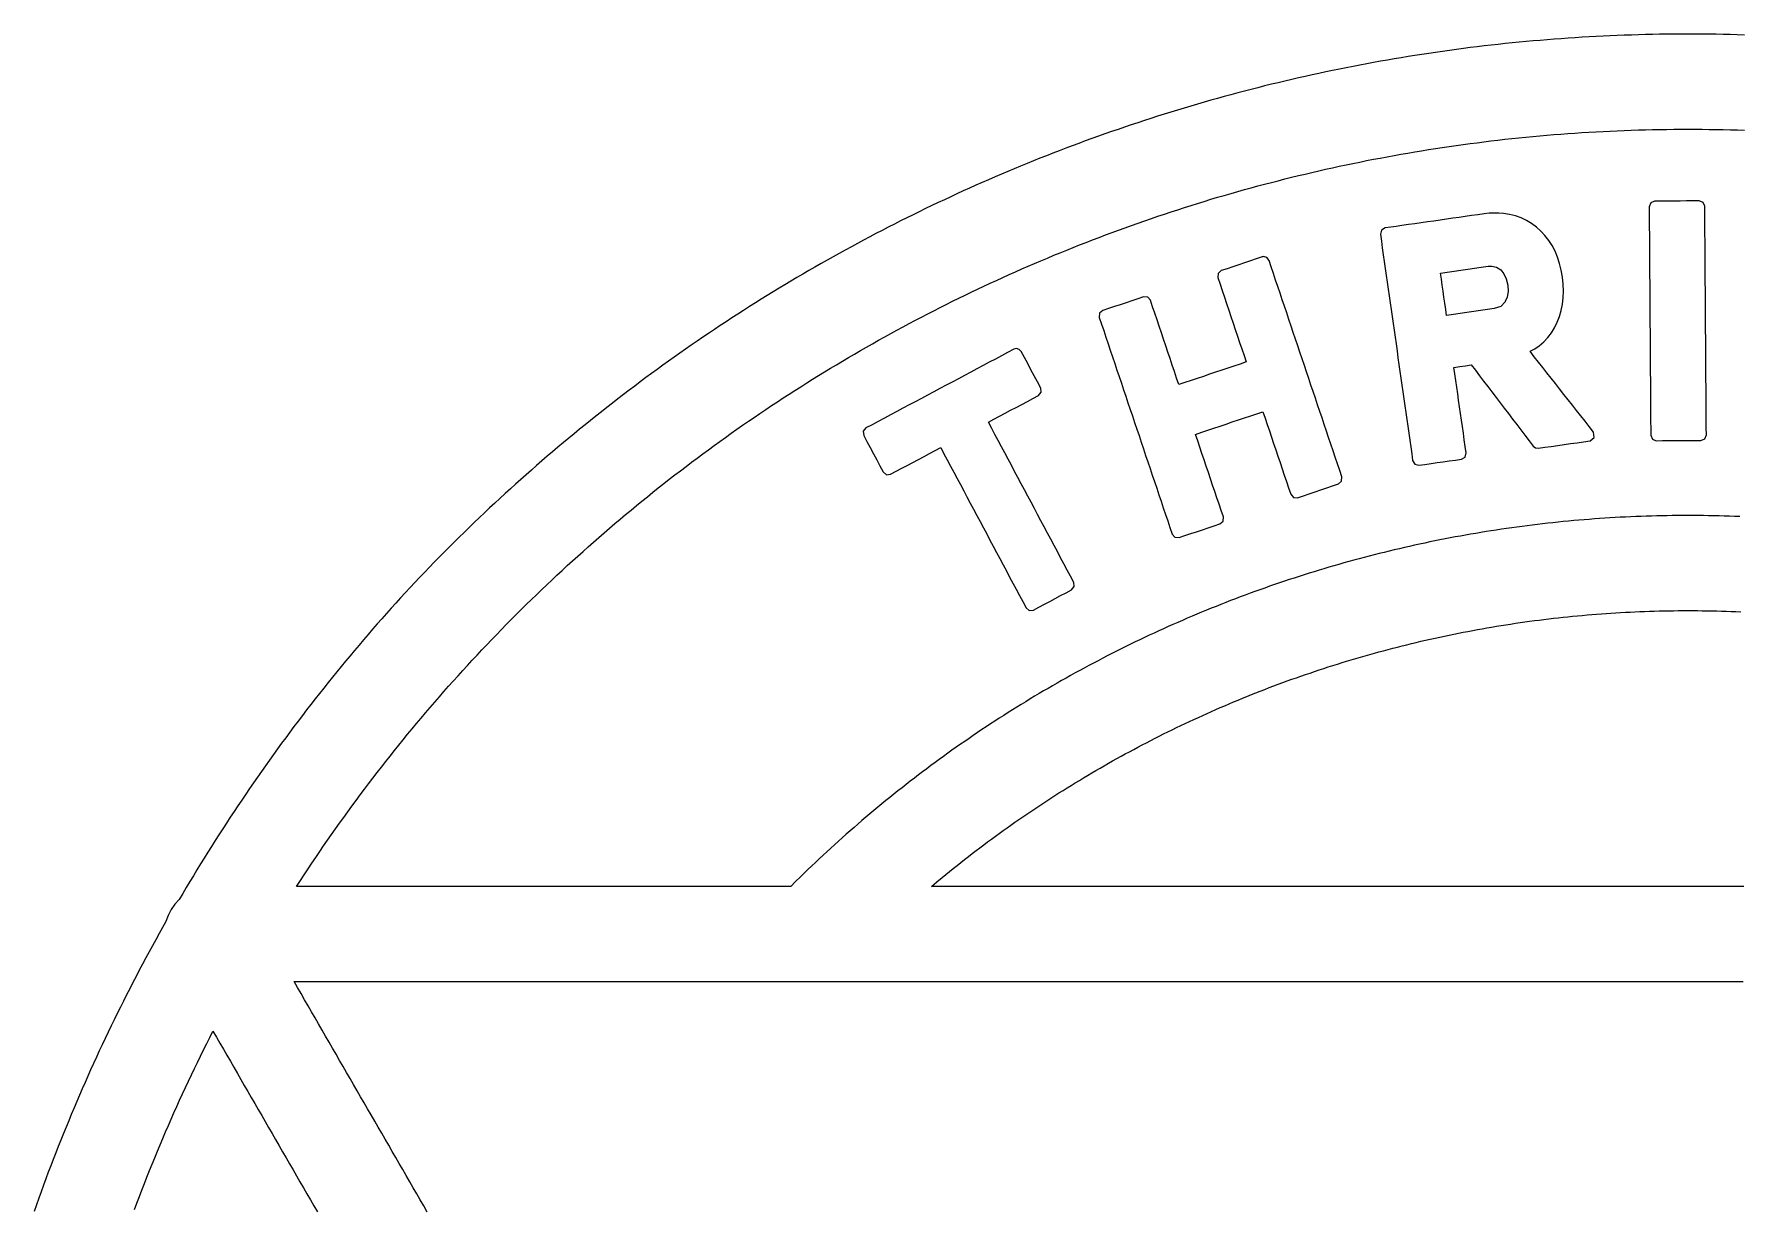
# Model space of a CAD drawing. Header units: millimetres. Extents: x 0 to 100, y 0 to 100.
# Drawn here: x 2.8 to 51.46, y 66.48 to 100 of the extents above; entities that cross this region are included whole.
import ezdxf

# ---------------------------------------------------------------- set-up
doc = ezdxf.new("R2010")
doc.units = ezdxf.units.MM

msp = doc.modelspace()

# ---------------------------------------------------------------- linework, layer by layer
at = {"layer": 'LOGO'}
for points in [[(51.6126, 99.974), (51.4114, 99.9801), (51.21, 99.9854), (51.0086, 99.9898), (50.807, 99.9935), (50.6054, 99.9963), (50.4037, 99.9984), (50.2019, 99.9996), (50, 100), (49.7981, 99.9996), (49.5963, 99.9984), (49.3946, 99.9963), (49.193, 99.9935), (48.9914, 99.9898), (48.79, 99.9854), (48.5886, 99.9801), (48.3874, 99.974), (48.1863, 99.9671), (47.9852, 99.9594), (47.7843, 99.9509), (47.5835, 99.9416), (47.3827, 99.9315), (47.1821, 99.9206), (46.9817, 99.9089), (46.7813, 99.8964), (46.581, 99.8831), (46.3809, 99.8689), (46.1809, 99.854), (45.981, 99.8383), (45.7813, 99.8218), (45.5816, 99.8045), (45.3821, 99.7864), (45.1828, 99.7675), (44.9836, 99.7478), (44.7845, 99.7274), (44.5855, 99.7061), (44.3867, 99.6841), (44.1881, 99.6612), (43.9896, 99.6376), (43.7912, 99.6132), (43.593, 99.588), (43.395, 99.562), (43.1971, 99.5352), (42.9993, 99.5076), (42.8017, 99.4793), (42.6043, 99.4502), (42.4071, 99.4203), (42.21, 99.3896), (42.0131, 99.3581), (41.8164, 99.3259), (41.6198, 99.2929), (41.4234, 99.2591), (41.2272, 99.2245), (41.0312, 99.1892), (40.8353, 99.1531), (40.6396, 99.1162), (40.4442, 99.0785), (40.2489, 99.0401), (40.0538, 99.0009), (39.8589, 98.9609), (39.6642, 98.9202), (39.4697, 98.8787), (39.2754, 98.8364), (39.0813, 98.7934), (38.8874, 98.7496), (38.6937, 98.705), (38.5002, 98.6597), (38.3069, 98.6136), (38.1138, 98.5667), (37.921, 98.5191), (37.7284, 98.4707), (37.536, 98.4216), (37.3438, 98.3717), (37.1518, 98.3211), (36.9601, 98.2697), (36.7686, 98.2176), (36.5773, 98.1646), (36.3863, 98.111), (36.1955, 98.0566), (36.0049, 98.0014), (35.8146, 97.9455), (35.6245, 97.8889), (35.4346, 97.8315), (35.245, 97.7733), (35.0557, 97.7144), (34.8666, 97.6548), (34.6777, 97.5944), (34.4892, 97.5332), (34.3008, 97.4714), (34.1128, 97.4088), (33.9249, 97.3454), (33.7374, 97.2813), (33.5501, 97.2165), (33.3631, 97.1509), (33.1764, 97.0846), (32.9899, 97.0175), (32.8037, 96.9498), (32.6178, 96.8812), (32.4322, 96.812), (32.2468, 96.742), (32.0617, 96.6713), (31.8769, 96.5999), (31.6924, 96.5277), (31.5082, 96.4548), (31.3243, 96.3811), (31.1407, 96.3068), (30.9574, 96.2317), (30.7744, 96.1559), (30.5916, 96.0794), (30.4092, 96.0021), (30.2271, 95.9241), (30.0453, 95.8454), (29.8638, 95.766), (29.6826, 95.6859), (29.5018, 95.605), (29.3212, 95.5234), (29.141, 95.4411), (28.9611, 95.3581), (28.7815, 95.2744), (28.6022, 95.1899), (28.4233, 95.1048), (28.2447, 95.0189), (28.0664, 94.9323), (27.8885, 94.845), (27.7109, 94.757), (27.5336, 94.6683), (27.3567, 94.5789), (27.1801, 94.4888), (27.0039, 94.398), (26.828, 94.3064), (26.6524, 94.2142), (26.4773, 94.1212), (26.3024, 94.0276), (26.128, 93.9333), (25.9538, 93.8382), (25.7801, 93.7425), (25.6067, 93.646), (25.4337, 93.5489), (25.261, 93.451), (25.0887, 93.3525), (24.9168, 93.2533), (24.7452, 93.1533), (24.5741, 93.0527), (24.4033, 92.9514), (24.2329, 92.8494), (24.0629, 92.7467), (23.8932, 92.6433), (23.724, 92.5392), (23.5551, 92.4345), (23.3866, 92.329), (23.2185, 92.2229), (23.0508, 92.1161), (22.8836, 92.0086), (22.7167, 91.9004), (22.5502, 91.7915), (22.3841, 91.682), (22.2184, 91.5717), (22.0532, 91.4608), (21.8883, 91.3492), (21.7239, 91.2369), (21.5598, 91.124), (21.3962, 91.0104), (21.2331, 90.8961), (21.0703, 90.7811), (20.908, 90.6655), (20.746, 90.5491), (20.5846, 90.4322), (20.4235, 90.3145), (20.2629, 90.1962), (20.1027, 90.0772), (19.9429, 89.9575), (19.7836, 89.8372), (19.6248, 89.7162), (19.4664, 89.5945), (19.3084, 89.4722), (19.1509, 89.3492), (18.9938, 89.2255), (18.8372, 89.1012), (18.681, 88.9762), (18.5253, 88.8506), (18.37, 88.7243), (18.2152, 88.5973), (18.0609, 88.4697), (17.9071, 88.3415), (17.7537, 88.2125), (17.6007, 88.083), (17.4483, 87.9527), (17.2963, 87.8218), (17.1448, 87.6903), (16.9938, 87.5581), (16.8433, 87.4253), (16.6932, 87.2918), (16.5437, 87.1577), (16.3946, 87.0229), (16.246, 86.8875), (16.0979, 86.7514), (15.9503, 86.6147), (15.8032, 86.4773), (15.6566, 86.3393), (15.5105, 86.2007), (15.3649, 86.0614), (15.2198, 85.9215), (15.0752, 85.7809), (14.9312, 85.6397), (14.7876, 85.4979), (14.6446, 85.3554), (14.5031, 85.2134), (14.3624, 85.0708), (14.2224, 84.9277), (14.0831, 84.784), (13.9444, 84.6398), (13.8065, 84.495), (13.6693, 84.3498), (13.5327, 84.204), (13.3969, 84.0576), (13.2617, 83.9108), (13.1272, 83.7634), (12.9934, 83.6156), (12.8603, 83.4672), (12.7278, 83.3183), (12.5961, 83.1689), (12.465, 83.019), (12.3346, 82.8686), (12.2049, 82.7178), (12.0758, 82.5664), (11.9474, 82.4146), (11.8197, 82.2622), (11.6927, 82.1094), (11.5663, 81.9561), (11.4406, 81.8024), (11.3156, 81.6481), (11.1912, 81.4935), (11.0675, 81.3383), (10.9445, 81.1827), (10.8221, 81.0266), (10.7004, 80.8701), (10.5793, 80.7132), (10.4589, 80.5558), (10.3391, 80.3979), (10.22, 80.2396), (10.1016, 80.0809), (9.9838, 79.9218), (9.8666, 79.7622), (9.7501, 79.6022), (9.6343, 79.4418), (9.5191, 79.281), (9.4045, 79.1197), (9.2906, 78.9581), (9.1773, 78.796), (9.0646, 78.6335), (8.9526, 78.4707), (8.8413, 78.3074), (8.7305, 78.1438), (8.6204, 77.9797), (8.5109, 77.8153), (8.4021, 77.6505), (8.2939, 77.4853), (8.1863, 77.3198), (8.0793, 77.1538), (7.973, 76.9875), (7.8673, 76.8209), (7.7622, 76.6538), (7.6577, 76.4864), (7.5538, 76.3187), (7.4506, 76.1506), (7.348, 75.9822), (7.2459, 75.8134), (7.1445, 75.6443), (7.0438, 75.4748), (6.9436, 75.305), (6.8179, 75.1686), (6.712, 75.0162), (6.6278, 74.8509), (6.567, 74.6756), (6.4695, 74.5032), (6.3727, 74.3304), (6.2765, 74.1573), (6.1811, 73.9838), (6.0863, 73.8099), (5.9922, 73.6357), (5.8988, 73.4612), (5.8061, 73.2863), (5.7141, 73.1111), (5.6227, 72.9355), (5.5321, 72.7596), (5.4421, 72.5834), (5.3528, 72.4068), (5.2643, 72.2299), (5.1764, 72.0526), (5.0892, 71.875), (5.0027, 71.6971), (4.9169, 71.5189), (4.8318, 71.3404), (4.7474, 71.1615), (4.6638, 70.9823), (4.5808, 70.8028), (4.4985, 70.623), (4.4169, 70.4428), (4.3361, 70.2624), (4.2559, 70.0817), (4.1764, 69.9006), (4.0977, 69.7192), (4.0197, 69.5376), (3.9423, 69.3556), (3.8657, 69.1734), (3.7899, 68.9908), (3.7147, 68.808), (3.6402, 68.6248), (3.5665, 68.4414), (3.4934, 68.2577), (3.4211, 68.0737), (3.3496, 67.8894), (3.2787, 67.7048), (3.2086, 67.52), (3.1392, 67.3349), (3.0705, 67.1495), (3.0025, 66.9638), (2.9353, 66.7779), (2.8688, 66.5917), (2.803, 66.4052)], [(51.483, 86.2321), (51.3348, 86.2384), (51.1865, 86.243), (51.0382, 86.2475), (50.8899, 86.2521), (50.7416, 86.2548), (50.5933, 86.2575), (50.4451, 86.2602), (50.2967, 86.2612), (50.1484, 86.2621), (50, 86.2631), (49.8516, 86.2621), (49.7033, 86.2612), (49.5549, 86.2602), (49.4067, 86.2575), (49.2584, 86.2548), (49.1101, 86.2521), (48.9618, 86.2475), (48.8135, 86.243), (48.6652, 86.2384), (48.517, 86.2321), (48.3688, 86.2258), (48.2206, 86.2195), (48.0725, 86.2112), (47.9244, 86.203), (47.7763, 86.1948), (47.6283, 86.1848), (47.4803, 86.1748), (47.3323, 86.1648), (47.1844, 86.153), (47.0365, 86.1412), (46.8887, 86.1293), (46.741, 86.1157), (46.5933, 86.102), (46.4456, 86.0884), (46.2981, 86.0729), (46.1506, 86.0575), (46.003, 86.0421), (45.8557, 86.0248), (45.7084, 86.0076), (45.561, 85.9903), (45.4139, 85.9713), (45.2668, 85.9522), (45.1196, 85.9332), (44.9728, 85.9124), (44.8259, 85.8915), (44.6791, 85.8706), (44.5325, 85.8479), (44.3859, 85.8252), (44.2393, 85.8025), (44.093, 85.7781), (43.9467, 85.7536), (43.8004, 85.7291), (43.6544, 85.7029), (43.5084, 85.6767), (43.3624, 85.6504), (43.2168, 85.6224), (43.0712, 85.5943), (42.9255, 85.5662), (42.7802, 85.5364), (42.6349, 85.5066), (42.4896, 85.4767), (42.3447, 85.4451), (42.1997, 85.4135), (42.0548, 85.3819), (41.9102, 85.3485), (41.7657, 85.3151), (41.6211, 85.2816), (41.4771, 85.2465), (41.333, 85.2114), (41.1889, 85.1762), (41.0453, 85.1393), (40.9016, 85.1024), (40.7579, 85.0655), (40.6147, 85.0269), (40.4714, 84.9882), (40.3282, 84.9495), (40.1854, 84.9091), (40.0427, 84.8687), (39.9, 84.8282), (39.7578, 84.786), (39.6155, 84.7438), (39.4733, 84.7016), (39.3316, 84.6577), (39.1899, 84.6138), (39.0482, 84.5699), (38.9071, 84.5242), (38.7661, 84.4784), (38.625, 84.4327), (38.4844, 84.3853), (38.3438, 84.338), (38.2032, 84.2906), (38.0632, 84.2415), (37.9233, 84.1923), (37.7834, 84.1432), (37.644, 84.0924), (37.5046, 84.0417), (37.3652, 83.9909), (37.2265, 83.9383), (37.0878, 83.8857), (36.9491, 83.8331), (36.811, 83.7789), (36.6729, 83.7246), (36.5349, 83.6704), (36.3975, 83.6145), (36.2602, 83.5585), (36.1228, 83.5026), (35.9861, 83.4451), (35.8494, 83.3875), (35.7126, 83.3299), (35.5766, 83.2706), (35.4407, 83.2113), (35.3047, 83.152), (35.1694, 83.0911), (35.0342, 83.0302), (34.899, 82.9693), (34.7645, 82.9067), (34.63, 82.8441), (34.4955, 82.7815), (34.3618, 82.7172), (34.2281, 82.6529), (34.0945, 82.5886), (33.9615, 82.5228), (33.8286, 82.4569), (33.6957, 82.3911), (33.5636, 82.3235), (33.4316, 82.256), (33.2996, 82.1884), (33.1683, 82.1193), (33.037, 82.0502), (32.9057, 81.9811), (32.7753, 81.9104), (32.6448, 81.8397), (32.5144, 81.7691), (32.385, 81.6967), (32.2555, 81.6243), (32.1261, 81.5519), (31.9974, 81.4781), (31.8688, 81.4042), (31.7401, 81.3303), (31.6124, 81.2548), (31.4847, 81.1793), (31.357, 81.1038), (31.2303, 81.0268), (31.1035, 80.9498), (30.9768, 80.8728), (30.851, 80.7942), (30.7252, 80.7156), (30.5994, 80.6369), (30.4746, 80.5568), (30.3498, 80.4767), (30.2249, 80.3966), (30.101, 80.315), (29.9771, 80.2333), (29.8533, 80.1517), (29.7304, 80.0685), (29.6076, 79.9854), (29.4848, 79.9022), (29.3631, 79.8175), (29.2413, 79.7328), (29.1195, 79.6482), (28.9987, 79.562), (28.878, 79.4758), (28.7572, 79.3896), (28.6375, 79.302), (28.5179, 79.2143), (28.3982, 79.1266), (28.2795, 79.0376), (28.1609, 78.9486), (28.0422, 78.8596), (27.9248, 78.769), (27.8074, 78.6784), (27.6899, 78.5878), (27.5735, 78.4958), (27.4571, 78.4039), (27.3407, 78.312), (27.2254, 78.2186), (27.1102, 78.1252), (26.9949, 78.0318), (26.8808, 77.937), (26.7667, 77.8421), (26.6526, 77.7472), (26.5397, 77.6511), (26.4269, 77.5549), (26.314, 77.4587), (26.2023, 77.3611), (26.0905, 77.2636), (25.9788, 77.166), (25.8682, 77.067), (25.7577, 76.9681), (25.6471, 76.8691), (25.5378, 76.7688), (25.4285, 76.6685), (25.3193, 76.5682), (25.2112, 76.4666), (25.1032, 76.365), (24.9951, 76.2634), (24.8883, 76.1605), (24.7816, 76.0575), (24.6748, 75.9545), (24.5351, 75.8165), (24.3953, 75.6785), (24.1967, 75.6785), (23.9981, 75.6785), (23.7994, 75.6785), (23.6008, 75.6785), (23.4022, 75.6785), (23.2036, 75.6785), (23.005, 75.6785), (22.8063, 75.6785), (22.6077, 75.6785), (22.4091, 75.6785), (22.2105, 75.6785), (22.0119, 75.6785), (21.8132, 75.6785), (21.6146, 75.6785), (21.416, 75.6785), (21.2174, 75.6785), (21.0188, 75.6785), (20.8201, 75.6785), (20.6215, 75.6785), (20.4229, 75.6785), (20.2243, 75.6785), (20.0257, 75.6785), (19.827, 75.6785), (19.6284, 75.6785), (19.4298, 75.6785), (19.2312, 75.6785), (19.0326, 75.6785), (18.8339, 75.6785), (18.6353, 75.6785), (18.4367, 75.6785), (18.2381, 75.6785), (18.0395, 75.6785), (17.8408, 75.6785), (17.6422, 75.6785), (17.4436, 75.6785), (17.245, 75.6785), (17.0463, 75.6785), (16.8477, 75.6785), (16.6491, 75.6785), (16.4505, 75.6785), (16.2519, 75.6785), (16.0532, 75.6785), (15.8546, 75.6785), (15.656, 75.6785), (15.4574, 75.6785), (15.2588, 75.6785), (15.0601, 75.6785), (14.8615, 75.6785), (14.6629, 75.6785), (14.4643, 75.6785), (14.2657, 75.6785), (14.067, 75.6785), (13.8684, 75.6785), (13.6698, 75.6785), (13.4712, 75.6785), (13.2726, 75.6785), (13.0739, 75.6785), (12.8753, 75.6785), (12.6767, 75.6785), (12.4781, 75.6785), (12.2795, 75.6785), (12.0808, 75.6785), (11.8822, 75.6785), (11.6836, 75.6785), (11.485, 75.6785), (11.2864, 75.6785), (11.0877, 75.6785), (10.8891, 75.6785), (10.6905, 75.6785), (10.4919, 75.6785), (10.2933, 75.6785), (10.4014, 75.845), (10.5103, 76.0111), (10.62, 76.1768), (10.7303, 76.342), (10.8413, 76.5068), (10.9531, 76.6712), (11.0656, 76.8351), (11.1788, 76.9986), (11.2927, 77.1617), (11.4073, 77.3243), (11.5226, 77.4864), (11.6387, 77.6481), (11.7554, 77.8094), (11.8729, 77.9702), (11.991, 78.1306), (12.1099, 78.2904), (12.2295, 78.4499), (12.3498, 78.6088), (12.4707, 78.7673), (12.5924, 78.9254), (12.7148, 79.0829), (12.8379, 79.24), (12.9616, 79.3966), (13.0861, 79.5528), (13.2113, 79.7084), (13.3371, 79.8636), (13.4637, 80.0183), (13.5909, 80.1725), (13.7189, 80.3262), (13.8475, 80.4794), (13.9768, 80.6321), (14.1068, 80.7843), (14.2375, 80.936), (14.3689, 81.0873), (14.501, 81.238), (14.6337, 81.3882), (14.7672, 81.5379), (14.9013, 81.687), (15.0361, 81.8357), (15.1716, 81.9839), (15.3078, 82.1315), (15.4446, 82.2786), (15.5821, 82.4252), (15.7203, 82.5712), (15.8592, 82.7168), (15.9987, 82.8618), (16.139, 83.0062), (16.2798, 83.1501), (16.4214, 83.2935), (16.5636, 83.4364), (16.707, 83.5791), (16.8508, 83.7211), (16.9952, 83.8624), (17.1401, 84.0031), (17.2856, 84.1431), (17.4316, 84.2824), (17.5782, 84.421), (17.7252, 84.559), (17.8728, 84.6963), (18.021, 84.8328), (18.1696, 84.9687), (18.3188, 85.104), (18.4685, 85.2385), (18.6187, 85.3723), (18.7694, 85.5055), (18.9206, 85.638), (19.0724, 85.7697), (19.2246, 85.9008), (19.3774, 86.0312), (19.5306, 86.1609), (19.6844, 86.2899), (19.8386, 86.4182), (19.9933, 86.5458), (20.1486, 86.6727), (20.3043, 86.7989), (20.4605, 86.9245), (20.6172, 87.0493), (20.7743, 87.1734), (20.932, 87.2968), (21.0901, 87.4195), (21.2487, 87.5415), (21.4078, 87.6628), (21.5673, 87.7834), (21.7273, 87.9033), (21.8878, 88.0224), (22.0487, 88.1409), (22.2101, 88.2587), (22.3719, 88.3757), (22.5342, 88.492), (22.697, 88.6076), (22.8602, 88.7225), (23.0238, 88.8367), (23.1879, 88.9502), (23.3525, 89.0629), (23.5174, 89.175), (23.6828, 89.2863), (23.8487, 89.3968), (24.0149, 89.5067), (24.1816, 89.6159), (24.3488, 89.7243), (24.5163, 89.832), (24.6843, 89.9389), (24.8527, 90.0452), (25.0215, 90.1507), (25.1907, 90.2555), (25.3604, 90.3595), (25.5304, 90.4628), (25.7009, 90.5654), (25.8718, 90.6673), (26.043, 90.7684), (26.2147, 90.8688), (26.3867, 90.9684), (26.5592, 91.0674), (26.7321, 91.1655), (26.9053, 91.263), (27.0789, 91.3597), (27.2529, 91.4556), (27.4273, 91.5508), (27.6021, 91.6453), (27.7772, 91.739), (27.9528, 91.832), (28.1287, 91.9242), (28.3049, 92.0157), (28.4816, 92.1064), (28.6586, 92.1964), (28.836, 92.2856), (29.0137, 92.3741), (29.1918, 92.4618), (29.3702, 92.5488), (29.549, 92.635), (29.7281, 92.7205), (29.9076, 92.8052), (30.0875, 92.8892), (30.2677, 92.9724), (30.4482, 93.0548), (30.629, 93.1365), (30.8102, 93.2174), (30.9918, 93.2975), (31.1736, 93.3769), (31.3558, 93.4555), (31.5383, 93.5334), (31.7212, 93.6105), (31.9043, 93.6868), (32.0878, 93.7623), (32.2716, 93.8371), (32.4557, 93.9111), (32.6401, 93.9843), (32.8248, 94.0568), (33.0099, 94.1285), (33.1952, 94.1994), (33.3808, 94.2695), (33.5668, 94.3389), (33.753, 94.4075), (33.9395, 94.4753), (34.1264, 94.5423), (34.3135, 94.6085), (34.5009, 94.674), (34.6885, 94.7387), (34.8765, 94.8025), (35.0647, 94.8656), (35.2533, 94.928), (35.442, 94.9895), (35.6311, 95.0502), (35.8204, 95.1102), (36.01, 95.1694), (36.1999, 95.2277), (36.39, 95.2853), (36.5804, 95.3421), (36.771, 95.3981), (36.9619, 95.4533), (37.1531, 95.5077), (37.3445, 95.5613), (37.5361, 95.6141), (37.728, 95.6661), (37.9201, 95.7173), (38.1125, 95.7677), (38.3051, 95.8173), (38.498, 95.8661), (38.691, 95.9141), (38.8843, 95.9612), (39.0779, 96.0076), (39.2716, 96.0532), (39.4656, 96.0979), (39.6598, 96.1419), (39.8542, 96.185), (40.0488, 96.2274), (40.2437, 96.2689), (40.4387, 96.3096), (40.634, 96.3495), (40.8295, 96.3885), (41.0251, 96.4268), (41.221, 96.4642), (41.4171, 96.5008), (41.6133, 96.5366), (41.8098, 96.5716), (42.0064, 96.6058), (42.2032, 96.6391), (42.4003, 96.6716), (42.5975, 96.7033), (42.7948, 96.7341), (42.9924, 96.7641), (43.1901, 96.7933), (43.3881, 96.8217), (43.5861, 96.8493), (43.7844, 96.876), (43.9828, 96.9018), (44.1814, 96.9269), (44.3801, 96.9511), (44.579, 96.9745), (44.778, 96.997), (44.9773, 97.0187), (45.1766, 97.0396), (45.3761, 97.0596), (45.5758, 97.0788), (45.7756, 97.0971), (45.9755, 97.1146), (46.1756, 97.1312), (46.3758, 97.147), (46.5761, 97.162), (46.7766, 97.1761), (46.9772, 97.1894), (47.1779, 97.2018), (47.3788, 97.2134), (47.5797, 97.2241), (47.7808, 97.234), (47.982, 97.243), (48.1834, 97.2511), (48.3848, 97.2585), (48.5863, 97.2649), (48.788, 97.2705), (48.9898, 97.2752), (49.1916, 97.2791), (49.3936, 97.2821), (49.5956, 97.2843), (49.7978, 97.2856), (50, 97.286), (50.2022, 97.2856), (50.4044, 97.2843), (50.6064, 97.2821), (50.8084, 97.2791), (51.0102, 97.2752), (51.212, 97.2705), (51.4137, 97.2649), (51.6152, 97.2585)], [(51.5993, 75.6785), (51.3994, 75.6785), (51.1995, 75.6785), (50.9996, 75.6785), (50.7997, 75.6785), (50.5997, 75.6785), (50.3998, 75.6785), (50.1999, 75.6785), (50, 75.6785), (49.8001, 75.6785), (49.6002, 75.6785), (49.4003, 75.6785), (49.2003, 75.6785), (49.0004, 75.6785), (48.8005, 75.6785), (48.6006, 75.6785), (48.4007, 75.6785), (48.2008, 75.6785), (48.0009, 75.6785), (47.801, 75.6785), (47.601, 75.6785), (47.4011, 75.6785), (47.2012, 75.6785), (47.0013, 75.6785), (46.8014, 75.6785), (46.6015, 75.6785), (46.4016, 75.6785), (46.2017, 75.6785), (46.0017, 75.6785), (45.8018, 75.6785), (45.6019, 75.6785), (45.402, 75.6785), (45.2021, 75.6785), (45.0022, 75.6785), (44.8023, 75.6785), (44.6024, 75.6785), (44.4024, 75.6785), (44.2025, 75.6785), (44.0026, 75.6785), (43.8027, 75.6785), (43.6028, 75.6785), (43.4029, 75.6785), (43.203, 75.6785), (43.003, 75.6785), (42.8031, 75.6785), (42.6032, 75.6785), (42.4033, 75.6785), (42.2034, 75.6785), (42.0035, 75.6785), (41.8036, 75.6785), (41.6037, 75.6785), (41.4037, 75.6785), (41.2038, 75.6785), (41.0039, 75.6785), (40.804, 75.6785), (40.6041, 75.6785), (40.4042, 75.6785), (40.2043, 75.6785), (40.0044, 75.6785), (39.8044, 75.6785), (39.6045, 75.6785), (39.4046, 75.6785), (39.2047, 75.6785), (39.0048, 75.6785), (38.8049, 75.6785), (38.605, 75.6785), (38.4051, 75.6785), (38.2051, 75.6785), (38.0052, 75.6785), (37.8053, 75.6785), (37.6054, 75.6785), (37.4055, 75.6785), (37.2056, 75.6785), (37.0057, 75.6785), (36.8057, 75.6785), (36.6058, 75.6785), (36.4059, 75.6785), (36.206, 75.6785), (36.0061, 75.6785), (35.8062, 75.6785), (35.6063, 75.6785), (35.4064, 75.6785), (35.2064, 75.6785), (35.0065, 75.6785), (34.8066, 75.6785), (34.6067, 75.6785), (34.4068, 75.6785), (34.2069, 75.6785), (34.007, 75.6785), (33.8071, 75.6785), (33.6071, 75.6785), (33.4072, 75.6785), (33.2073, 75.6785), (33.0074, 75.6785), (32.8075, 75.6785), (32.6076, 75.6785), (32.4077, 75.6785), (32.2078, 75.6785), (32.0078, 75.6785), (31.8079, 75.6785), (31.608, 75.6785), (31.4081, 75.6785), (31.2082, 75.6785), (31.0083, 75.6785), (30.8084, 75.6785), (30.6084, 75.6785), (30.4085, 75.6785), (30.2086, 75.6785), (30.0087, 75.6785), (29.8088, 75.6785), (29.6089, 75.6785), (29.409, 75.6785), (29.2091, 75.6785), (29.0091, 75.6785), (28.8092, 75.6785), (28.6093, 75.6785), (28.4094, 75.6785), (28.563, 75.8061), (28.7166, 75.9337), (28.8233, 76.0202), (28.9299, 76.1066), (29.0365, 76.1931), (29.1442, 76.2782), (29.252, 76.3632), (29.3597, 76.4483), (29.4683, 76.5321), (29.577, 76.6158), (29.6857, 76.6995), (29.7954, 76.7819), (29.9052, 76.8644), (30.0149, 76.9468), (30.1256, 77.0279), (30.2363, 77.109), (30.347, 77.19), (30.4588, 77.2697), (30.5705, 77.3495), (30.6822, 77.4292), (30.7949, 77.5075), (30.9076, 77.5859), (31.0202, 77.6642), (31.1339, 77.7412), (31.2475, 77.8181), (31.3611, 77.895), (31.4757, 77.9705), (31.5903, 78.046), (31.7048, 78.1215), (31.8204, 78.1957), (31.9359, 78.2698), (32.0514, 78.344), (32.1678, 78.4167), (32.2841, 78.4895), (32.4005, 78.5623), (32.5178, 78.6335), (32.6351, 78.7048), (32.7524, 78.776), (32.8705, 78.8458), (32.9886, 78.9157), (33.1067, 78.9856), (33.2257, 79.0539), (33.3447, 79.1223), (33.4637, 79.1907), (33.5835, 79.2575), (33.7033, 79.3244), (33.8231, 79.3913), (33.9437, 79.4567), (34.0644, 79.5222), (34.185, 79.5876), (34.3064, 79.6516), (34.4279, 79.7155), (34.5493, 79.7794), (34.6715, 79.8419), (34.7937, 79.9044), (34.9159, 79.9668), (35.0389, 80.0278), (35.1619, 80.0887), (35.2849, 80.1497), (35.4086, 80.2091), (35.5323, 80.2686), (35.6559, 80.3281), (35.7804, 80.386), (35.9048, 80.4439), (36.0292, 80.5018), (36.1544, 80.5581), (36.2795, 80.6145), (36.4046, 80.6708), (36.5304, 80.7256), (36.6562, 80.7805), (36.782, 80.8353), (36.9084, 80.8887), (37.0349, 80.942), (37.1614, 80.9954), (37.2884, 81.0471), (37.4155, 81.0988), (37.5426, 81.1505), (37.6704, 81.2007), (37.7981, 81.2508), (37.9259, 81.301), (38.0542, 81.3496), (38.1825, 81.3983), (38.3108, 81.4469), (38.4398, 81.4939), (38.5688, 81.5409), (38.6978, 81.5878), (38.8272, 81.6333), (38.9567, 81.6787), (39.0861, 81.7242), (39.2162, 81.768), (39.3463, 81.8119), (39.4764, 81.8557), (39.6069, 81.898), (39.7375, 81.9403), (39.868, 81.9825), (39.9991, 82.0232), (40.1302, 82.0638), (40.2613, 82.1044), (40.3929, 82.1434), (40.5244, 82.1825), (40.656, 82.2215), (40.788, 82.2589), (40.9201, 82.2964), (41.0521, 82.3338), (41.1846, 82.3695), (41.317, 82.4053), (41.4495, 82.441), (41.5824, 82.4752), (41.7153, 82.5094), (41.8483, 82.5436), (41.9816, 82.5761), (42.1149, 82.6087), (42.2483, 82.6412), (42.3819, 82.6722), (42.5156, 82.7031), (42.6493, 82.734), (42.7834, 82.7632), (42.9174, 82.7925), (43.0515, 82.8217), (43.186, 82.8493), (43.3205, 82.8769), (43.455, 82.9044), (43.5898, 82.9304), (43.7245, 82.9564), (43.8593, 82.9823), (43.9943, 83.0066), (44.1293, 83.0309), (44.2644, 83.0551), (44.3998, 83.0777), (44.5351, 83.1004), (44.6705, 83.123), (44.8061, 83.144), (44.9418, 83.165), (45.0774, 83.186), (45.2133, 83.2053), (45.3491, 83.2246), (45.485, 83.2439), (45.621, 83.2615), (45.7571, 83.2791), (45.8931, 83.2967), (46.0295, 83.3127), (46.1658, 83.3286), (46.3021, 83.3446), (46.4386, 83.3589), (46.575, 83.3732), (46.7115, 83.3874), (46.8482, 83.4001), (46.985, 83.4127), (47.1217, 83.4253), (47.2584, 83.4363), (47.3952, 83.4472), (47.5319, 83.4582), (47.6689, 83.4674), (47.8059, 83.4767), (47.9429, 83.4859), (48.0799, 83.4935), (48.2169, 83.5011), (48.3539, 83.5087), (48.491, 83.5146), (48.6281, 83.5204), (48.7651, 83.5263), (48.9023, 83.5305), (49.0394, 83.5347), (49.1765, 83.5389), (49.3138, 83.5415), (49.4511, 83.5441), (49.5884, 83.5467), (49.7256, 83.5475), (49.8628, 83.5483), (50, 83.5491), (50.1372, 83.5483), (50.2744, 83.5475), (50.4116, 83.5467), (50.5489, 83.5441), (50.6862, 83.5415), (50.8235, 83.5389), (50.9606, 83.5347), (51.0977, 83.5305), (51.2349, 83.5263), (51.3719, 83.5204), (51.509, 83.5146)], [(14.0217, 66.3867), (13.9217, 66.5598), (13.8218, 66.7329), (13.7218, 66.906), (13.6219, 67.0791), (13.522, 67.2522), (13.422, 67.4253), (13.3221, 67.5984), (13.2221, 67.7715), (13.1222, 67.9446), (13.0223, 68.1177), (12.9223, 68.2908), (12.8224, 68.4639), (12.7224, 68.637), (12.6225, 68.8101), (12.5226, 68.9832), (12.4226, 69.1563), (12.3227, 69.3294), (12.2227, 69.5025), (12.1228, 69.6756), (12.0229, 69.8487), (11.9229, 70.0218), (11.823, 70.1949), (11.723, 70.368), (11.6231, 70.5411), (11.5232, 70.7142), (11.4232, 70.8873), (11.3233, 71.0604), (11.2233, 71.2335), (11.1234, 71.4066), (11.0235, 71.5797), (10.9235, 71.7528), (10.8236, 71.9259), (10.7236, 72.099), (10.6237, 72.2721), (10.5238, 72.4452), (10.4238, 72.6183), (10.3239, 72.7914), (10.2239, 72.9645), (10.4237, 72.9645), (10.6234, 72.9645), (10.8232, 72.9645), (11.023, 72.9645), (11.2227, 72.9645), (11.4225, 72.9645), (11.6222, 72.9645), (11.822, 72.9645), (12.0217, 72.9645), (12.2215, 72.9645), (12.4213, 72.9645), (12.621, 72.9645), (12.8208, 72.9645), (13.0205, 72.9645), (13.2203, 72.9645), (13.42, 72.9645), (13.6198, 72.9645), (13.8196, 72.9645), (14.0193, 72.9645), (14.2191, 72.9645), (14.4188, 72.9645), (14.6186, 72.9645), (14.8183, 72.9645), (15.0181, 72.9645), (15.2179, 72.9645), (15.4176, 72.9645), (15.6174, 72.9645), (15.8171, 72.9645), (16.0169, 72.9645), (16.2166, 72.9645), (16.4164, 72.9645), (16.6161, 72.9645), (16.8159, 72.9645), (17.0157, 72.9645), (17.2154, 72.9645), (17.4152, 72.9645), (17.6149, 72.9645), (17.8147, 72.9645), (18.0144, 72.9645), (18.2142, 72.9645), (18.414, 72.9645), (18.6137, 72.9645), (18.8135, 72.9645), (19.0132, 72.9645), (19.213, 72.9645), (19.4127, 72.9645), (19.6125, 72.9645), (19.8123, 72.9645), (20.012, 72.9645), (20.2118, 72.9645), (20.4115, 72.9645), (20.6113, 72.9645), (20.811, 72.9645), (21.0108, 72.9645), (21.2106, 72.9645), (21.4103, 72.9645), (21.6101, 72.9645), (21.8098, 72.9645), (22.0096, 72.9645), (22.2093, 72.9645), (22.4091, 72.9645), (22.6088, 72.9645), (22.8086, 72.9645), (23.0084, 72.9645), (23.2081, 72.9645), (23.4079, 72.9645), (23.6076, 72.9645), (23.8074, 72.9645), (24.0071, 72.9645), (24.2069, 72.9645), (24.4067, 72.9645), (24.6064, 72.9645), (24.8062, 72.9645), (25.0059, 72.9645), (25.2057, 72.9645), (25.4054, 72.9645), (25.6052, 72.9645), (25.805, 72.9645), (26.0047, 72.9645), (26.2045, 72.9645), (26.4042, 72.9645), (26.604, 72.9645), (26.8037, 72.9645), (27.0035, 72.9645), (27.2032, 72.9645), (27.403, 72.9645), (27.6028, 72.9645), (27.8025, 72.9645), (28.0023, 72.9645), (28.202, 72.9645), (28.4018, 72.9645), (28.6015, 72.9645), (28.8013, 72.9645), (29.0011, 72.9645), (29.2008, 72.9645), (29.4006, 72.9645), (29.6003, 72.9645), (29.8001, 72.9645), (29.9998, 72.9645), (30.1996, 72.9645), (30.3994, 72.9645), (30.5991, 72.9645), (30.7989, 72.9645), (30.9986, 72.9645), (31.1984, 72.9645), (31.3981, 72.9645), (31.5979, 72.9645), (31.7977, 72.9645), (31.9974, 72.9645), (32.1972, 72.9645), (32.3969, 72.9645), (32.5967, 72.9645), (32.7964, 72.9645), (32.9962, 72.9645), (33.1959, 72.9645), (33.3957, 72.9645), (33.5955, 72.9645), (33.7952, 72.9645), (33.995, 72.9645), (34.1947, 72.9645), (34.3945, 72.9645), (34.5942, 72.9645), (34.794, 72.9645), (34.9938, 72.9645), (35.1935, 72.9645), (35.3933, 72.9645), (35.593, 72.9645), (35.7928, 72.9645), (35.9925, 72.9645), (36.1923, 72.9645), (36.3921, 72.9645), (36.5918, 72.9645), (36.7916, 72.9645), (36.9913, 72.9645), (37.1911, 72.9645), (37.3908, 72.9645), (37.5906, 72.9645), (37.7903, 72.9645), (37.9901, 72.9645), (38.1899, 72.9645), (38.3896, 72.9645), (38.5894, 72.9645), (38.7891, 72.9645), (38.9889, 72.9645), (39.1886, 72.9645), (39.3884, 72.9645), (39.5882, 72.9645), (39.7879, 72.9645), (39.9877, 72.9645), (40.1874, 72.9645), (40.3872, 72.9645), (40.5869, 72.9645), (40.7867, 72.9645), (40.9865, 72.9645), (41.1862, 72.9645), (41.386, 72.9645), (41.5857, 72.9645), (41.7855, 72.9645), (41.9852, 72.9645), (42.185, 72.9645), (42.3848, 72.9645), (42.5845, 72.9645), (42.7843, 72.9645), (42.984, 72.9645), (43.1838, 72.9645), (43.3835, 72.9645), (43.5833, 72.9645), (43.783, 72.9645), (43.9828, 72.9645), (44.1826, 72.9645), (44.3823, 72.9645), (44.5821, 72.9645), (44.7818, 72.9645), (44.9816, 72.9645), (45.1813, 72.9645), (45.3811, 72.9645), (45.5809, 72.9645), (45.7806, 72.9645), (45.9804, 72.9645), (46.1801, 72.9645), (46.3799, 72.9645), (46.5796, 72.9645), (46.7794, 72.9645), (46.9792, 72.9645), (47.1789, 72.9645), (47.3787, 72.9645), (47.5784, 72.9645), (47.7782, 72.9645), (47.9779, 72.9645), (48.1777, 72.9645), (48.3774, 72.9645), (48.5772, 72.9645), (48.777, 72.9645), (48.9767, 72.9645), (49.1765, 72.9645), (49.3762, 72.9645), (49.576, 72.9645), (49.7757, 72.9645), (49.9755, 72.9645), (50.1753, 72.9645), (50.375, 72.9645), (50.5748, 72.9645), (50.7745, 72.9645), (50.9743, 72.9645), (51.174, 72.9645), (51.3738, 72.9645), (51.5736, 72.9645)], [(5.6695, 66.4561), (5.7391, 66.6422), (5.8094, 66.8281), (5.8805, 67.0137), (5.9524, 67.1989), (6.0251, 67.3839), (6.0985, 67.5685), (6.1727, 67.7529), (6.2477, 67.9369), (6.3235, 68.1206), (6.4, 68.304), (6.4773, 68.487), (6.5554, 68.6698), (6.6342, 68.8522), (6.7139, 69.0343), (6.7942, 69.216), (6.8754, 69.3974), (6.9573, 69.5785), (7.0399, 69.7592), (7.1234, 69.9396), (7.2075, 70.1197), (7.2925, 70.2994), (7.3782, 70.4787), (7.4647, 70.6577), (7.5519, 70.8364), (7.6399, 71.0147), (7.7286, 71.1926), (7.8181, 71.3702), (7.9083, 71.5474), (8.0076, 71.3754), (8.1069, 71.2034), (8.2063, 71.0313), (8.3056, 70.8593), (8.4049, 70.6873), (8.5042, 70.5153), (8.6035, 70.3433), (8.7028, 70.1713), (8.8021, 69.9993), (8.9015, 69.8273), (9.0008, 69.6553), (9.1001, 69.4832), (9.1994, 69.3112), (9.2987, 69.1392), (9.398, 68.9672), (9.4973, 68.7952), (9.5966, 68.6232), (9.696, 68.4512), (9.7953, 68.2792), (9.8946, 68.1072), (9.9939, 67.9352), (10.0932, 67.7631), (10.1925, 67.5911), (10.2918, 67.4191), (10.3911, 67.2471), (10.4905, 67.0751), (10.5898, 66.9031), (10.6891, 66.7311), (10.7884, 66.5591), (10.8877, 66.3871)]]:
    msp.add_lwpolyline(points, dxfattribs=at)
for points in [[(44.4664, 94.8941), (44.3274, 94.8867), (44.1857, 94.8707), (44.0066, 94.8451), (43.8275, 94.8196), (43.6484, 94.794), (43.4693, 94.7685), (43.2902, 94.7429), (43.1111, 94.7174), (42.932, 94.6918), (42.7529, 94.6663), (42.5738, 94.6407), (42.3907, 94.6146), (42.2075, 94.5885), (42.0243, 94.5624), (41.8411, 94.5363), (41.8411, 94.5362), (41.8411, 94.5361), (41.6798, 94.5132), (41.5184, 94.4902), (41.3571, 94.4672), (41.254, 94.4062), (41.2242, 94.2901), (41.2521, 94.0943), (41.2801, 93.8985), (41.308, 93.7027), (41.3359, 93.507), (41.3638, 93.3112), (41.3918, 93.1154), (41.4197, 92.9196), (41.4476, 92.7239), (41.4756, 92.5281), (41.5035, 92.3323), (41.5314, 92.1365), (41.5594, 91.9408), (41.5873, 91.745), (41.6152, 91.5492), (41.6432, 91.3534), (41.6711, 91.1577), (41.699, 90.9619), (41.7269, 90.7661), (41.7549, 90.5703), (41.7828, 90.3745), (41.8107, 90.1788), (41.8387, 89.983), (41.8666, 89.7872), (41.8945, 89.5914), (41.9225, 89.3957), (41.9504, 89.1999), (41.9783, 89.0041), (42.0063, 88.8083), (42.0342, 88.6126), (42.0621, 88.4168), (42.09, 88.221), (42.118, 88.0252), (42.1459, 87.8295), (42.207, 87.7263), (42.3231, 87.6965), (42.4969, 87.7214), (42.6707, 87.7462), (42.8444, 87.771), (43.0182, 87.7958), (43.192, 87.8206), (43.3658, 87.8454), (43.5396, 87.8702), (43.6427, 87.9312), (43.6725, 88.0472), (43.6457, 88.2351), (43.6189, 88.423), (43.5921, 88.6109), (43.5653, 88.7988), (43.5385, 88.9867), (43.5117, 89.1746), (43.4849, 89.3625), (43.4581, 89.5504), (43.4313, 89.7383), (43.4045, 89.9261), (43.3777, 90.114), (43.3509, 90.3019), (43.3241, 90.4898), (43.4882, 90.5132), (43.6523, 90.5366), (43.8165, 90.56), (43.9345, 90.4055), (44.0525, 90.251), (44.1705, 90.0966), (44.2885, 89.9421), (44.4065, 89.7876), (44.5246, 89.6331), (44.6426, 89.4787), (44.7606, 89.3242), (44.8786, 89.1697), (44.9966, 89.0153), (45.1146, 88.8608), (45.2327, 88.7063), (45.3507, 88.5519), (45.4687, 88.3974), (45.5867, 88.2429), (45.6518, 88.1931), (45.7331, 88.183), (45.9174, 88.2093), (46.1017, 88.2356), (46.2859, 88.2619), (46.4702, 88.2882), (46.6545, 88.3145), (46.8388, 88.3408), (47.023, 88.3671), (47.2073, 88.3934), (47.3305, 88.4901), (47.3082, 88.6452), (47.1873, 88.7987), (47.0664, 88.9521), (46.9455, 89.1056), (46.8246, 89.2591), (46.7037, 89.4126), (46.5828, 89.5661), (46.4619, 89.7196), (46.3411, 89.8731), (46.2202, 90.0266), (46.0993, 90.1801), (45.9784, 90.3336), (45.8575, 90.4871), (45.7366, 90.6405), (45.6157, 90.794), (45.4948, 90.9475), (45.6315, 91.0206), (45.7602, 91.1045), (45.8871, 91.218), (46.0018, 91.3421), (46.104, 91.4765), (46.1937, 91.6209), (46.2706, 91.775), (46.3347, 91.9384), (46.3866, 92.1107), (46.4234, 92.2892), (46.4454, 92.4737), (46.4525, 92.6639), (46.4451, 92.8597), (46.4232, 93.0609), (46.3881, 93.2601), (46.3409, 93.4502), (46.2815, 93.6308), (46.2098, 93.8018), (46.1257, 93.963), (46.0291, 94.1141), (45.9217, 94.2532), (45.8043, 94.3797), (45.6771, 94.4933), (45.5405, 94.5937), (45.3946, 94.6806), (45.2397, 94.7539), (45.2396, 94.7539), (45.2395, 94.7539), (45.0776, 94.8128), (44.9098, 94.8558), (44.7363, 94.8829), (44.6028, 94.8929)], [(50.3252, 95.2409), (50.1432, 95.2397), (49.9612, 95.2384), (49.7793, 95.2372), (49.5973, 95.2359), (49.4153, 95.2347), (49.2333, 95.2334), (49.0514, 95.2322), (48.9411, 95.1855), (48.896, 95.0746), (48.8974, 94.877), (48.8987, 94.6793), (48.9001, 94.4817), (48.9015, 94.2841), (48.9028, 94.0865), (48.9042, 93.8889), (48.9055, 93.6913), (48.9069, 93.4936), (48.9082, 93.296), (48.9096, 93.0984), (48.911, 92.9008), (48.9123, 92.7032), (48.9137, 92.5056), (48.915, 92.3079), (48.9164, 92.1103), (48.9178, 91.9127), (48.9191, 91.7151), (48.9205, 91.5175), (48.9218, 91.3199), (48.9232, 91.1222), (48.9246, 90.9246), (48.9259, 90.727), (48.9273, 90.5294), (48.9286, 90.3318), (48.93, 90.1342), (48.9314, 89.9365), (48.9327, 89.7389), (48.9341, 89.5413), (48.9354, 89.3437), (48.9368, 89.1461), (48.9382, 88.9485), (48.9395, 88.7508), (48.9409, 88.5532), (48.9875, 88.4428), (49.0985, 88.3977), (49.2804, 88.3989), (49.4624, 88.4002), (49.6444, 88.4014), (49.8264, 88.4027), (50.0083, 88.4039), (50.1903, 88.4052), (50.3723, 88.4064), (50.4827, 88.453), (50.5278, 88.564), (50.5265, 88.7616), (50.5251, 88.9593), (50.5238, 89.1569), (50.5224, 89.3545), (50.521, 89.5521), (50.5197, 89.7498), (50.5183, 89.9474), (50.517, 90.145), (50.5156, 90.3426), (50.5142, 90.5403), (50.5129, 90.7379), (50.5115, 90.9355), (50.5102, 91.1331), (50.5088, 91.3307), (50.5074, 91.5284), (50.5061, 91.726), (50.5047, 91.9236), (50.5034, 92.1212), (50.502, 92.3189), (50.5006, 92.5165), (50.4993, 92.7141), (50.4979, 92.9117), (50.4966, 93.1094), (50.4952, 93.307), (50.4939, 93.5046), (50.4925, 93.7022), (50.4911, 93.8998), (50.4898, 94.0975), (50.4884, 94.2951), (50.4871, 94.4927), (50.4857, 94.6903), (50.4843, 94.888), (50.483, 95.0856), (50.4363, 95.1959)], [(37.889, 93.6489), (37.8687, 93.6463), (37.8488, 93.6411), (37.6824, 93.5852), (37.516, 93.5292), (37.3496, 93.4732), (37.1831, 93.4172), (37.0167, 93.3612), (36.8503, 93.3053), (36.6839, 93.2493), (36.5936, 93.1705), (36.5854, 93.0509), (36.6477, 92.8658), (36.71, 92.6807), (36.7723, 92.4956), (36.8346, 92.3104), (36.8969, 92.1253), (36.9592, 91.9402), (37.0215, 91.7551), (37.0837, 91.57), (37.146, 91.3848), (37.2083, 91.1997), (37.2706, 91.0146), (37.3329, 90.8295), (37.3952, 90.6444), (37.2204, 90.5856), (37.0457, 90.5268), (36.8709, 90.468), (36.6962, 90.4092), (36.5214, 90.3504), (36.3467, 90.2916), (36.1719, 90.2328), (35.9971, 90.174), (35.8224, 90.1153), (35.6476, 90.0565), (35.4729, 89.9977), (35.4106, 90.1828), (35.3483, 90.3679), (35.286, 90.553), (35.2238, 90.7382), (35.1615, 90.9233), (35.0992, 91.1084), (35.0369, 91.2935), (34.9747, 91.4786), (34.9124, 91.6637), (34.8501, 91.8489), (34.7878, 92.034), (34.7256, 92.2191), (34.6633, 92.4042), (34.5845, 92.4945), (34.4649, 92.5027), (34.2985, 92.4467), (34.1321, 92.3907), (33.9656, 92.3348), (33.7992, 92.2788), (33.6328, 92.2228), (33.4664, 92.1668), (33.3, 92.1108), (33.2096, 92.0321), (33.2015, 91.9125), (33.2645, 91.7252), (33.3275, 91.5379), (33.3906, 91.3506), (33.4536, 91.1632), (33.5166, 90.9759), (33.5796, 90.7886), (33.6426, 90.6013), (33.7057, 90.414), (33.7687, 90.2267), (33.8317, 90.0394), (33.8947, 89.8521), (33.9578, 89.6648), (34.0208, 89.4775), (34.0838, 89.2902), (34.1468, 89.1029), (34.2098, 88.9156), (34.2729, 88.7283), (34.3359, 88.541), (34.3989, 88.3537), (34.4619, 88.1664), (34.525, 87.9791), (34.588, 87.7917), (34.651, 87.6044), (34.714, 87.4171), (34.777, 87.2298), (34.8401, 87.0425), (34.9031, 86.8552), (34.9661, 86.6679), (35.0291, 86.4806), (35.0922, 86.2933), (35.1552, 86.106), (35.2182, 85.9187), (35.2812, 85.7314), (35.36, 85.6411), (35.4796, 85.6329), (35.646, 85.6889), (35.8124, 85.7449), (35.9788, 85.8008), (36.1452, 85.8568), (36.3116, 85.9128), (36.4779, 85.9688), (36.6443, 86.0248), (36.7347, 86.1035), (36.7428, 86.2231), (36.6818, 86.4043), (36.6209, 86.5855), (36.5599, 86.7667), (36.499, 86.9479), (36.438, 87.129), (36.3771, 87.3102), (36.3161, 87.4914), (36.2551, 87.6726), (36.1942, 87.8538), (36.1332, 88.035), (36.0723, 88.2161), (36.0113, 88.3973), (35.9503, 88.5785), (36.1251, 88.6373), (36.2999, 88.6961), (36.4746, 88.7549), (36.6494, 88.8137), (36.8241, 88.8725), (36.9989, 88.9312), (37.1737, 88.99), (37.3484, 89.0488), (37.5232, 89.1076), (37.6979, 89.1664), (37.8727, 89.2252), (37.9336, 89.044), (37.9946, 88.8628), (38.0556, 88.6816), (38.1165, 88.5005), (38.1775, 88.3193), (38.2384, 88.1381), (38.2994, 87.9569), (38.3604, 87.7757), (38.4213, 87.5946), (38.4823, 87.4134), (38.5432, 87.2322), (38.6042, 87.051), (38.6651, 86.8698), (38.7439, 86.7795), (38.8635, 86.7713), (39.0299, 86.8273), (39.1963, 86.8833), (39.3627, 86.9393), (39.5291, 86.9953), (39.6955, 87.0512), (39.8619, 87.1072), (40.0283, 87.1632), (40.1186, 87.242), (40.1267, 87.3616), (40.0637, 87.5489), (40.0007, 87.7362), (39.9377, 87.9235), (39.8746, 88.1108), (39.8116, 88.2981), (39.7486, 88.4854), (39.6856, 88.6727), (39.6226, 88.86), (39.5595, 89.0473), (39.4965, 89.2346), (39.4335, 89.4219), (39.3705, 89.6092), (39.3074, 89.7965), (39.2444, 89.9838), (39.1814, 90.1712), (39.1184, 90.3585), (39.0554, 90.5458), (38.9923, 90.7331), (38.9293, 90.9204), (38.8663, 91.1077), (38.8033, 91.295), (38.7402, 91.4823), (38.6772, 91.6696), (38.6142, 91.8569), (38.5512, 92.0442), (38.4882, 92.2315), (38.4251, 92.4188), (38.3621, 92.6061), (38.2991, 92.7934), (38.2361, 92.9807), (38.173, 93.168), (38.11, 93.3554), (38.047, 93.5427), (37.986, 93.6225)], [(44.4067, 93.3808), (44.5411, 93.3509), (44.6577, 93.2715), (44.6585, 93.2708), (44.6593, 93.2701), (44.7514, 93.1611), (44.8189, 93.0192), (44.8609, 92.8389), (44.8688, 92.6533), (44.8422, 92.4973), (44.7836, 92.3663), (44.7831, 92.3654), (44.7826, 92.3645), (44.6575, 92.2289), (44.4717, 92.1659), (44.2776, 92.1382), (44.0834, 92.1105), (43.8893, 92.0828), (43.6951, 92.0551), (43.501, 92.0274), (43.3068, 91.9997), (43.1127, 91.972), (43.088, 92.1447), (43.0634, 92.3173), (43.0388, 92.49), (43.0141, 92.6626), (42.9895, 92.8353), (42.9648, 93.0079), (42.9402, 93.1806), (43.1344, 93.2083), (43.3286, 93.236), (43.5227, 93.2637), (43.7169, 93.2914), (43.9111, 93.3191), (44.1053, 93.3468), (44.2994, 93.3745), (44.3552, 93.3802)], [(30.8422, 91.0268), (30.8016, 91.0229), (30.7633, 91.0085), (30.5875, 90.9148), (30.4117, 90.8212), (30.2359, 90.7275), (30.06, 90.6339), (29.8842, 90.5402), (29.7084, 90.4466), (29.5326, 90.3529), (29.3567, 90.2592), (29.1809, 90.1656), (29.0051, 90.0719), (28.8293, 89.9783), (28.6534, 89.8846), (28.4776, 89.791), (28.3018, 89.6973), (28.126, 89.6037), (27.9501, 89.51), (27.7743, 89.4164), (27.5985, 89.3227), (27.4227, 89.229), (27.2468, 89.1354), (27.071, 89.0417), (26.8952, 88.9481), (26.7194, 88.8544), (26.5435, 88.7608), (26.4674, 88.6682), (26.4789, 88.5489), (26.5717, 88.3748), (26.6644, 88.2006), (26.7572, 88.0264), (26.85, 87.8522), (26.9427, 87.6781), (27.0355, 87.5039), (27.128, 87.4277), (27.2473, 87.4392), (27.4062, 87.5239), (27.565, 87.6085), (27.7238, 87.6931), (27.8827, 87.7777), (28.0415, 87.8623), (28.2004, 87.9469), (28.3592, 88.0315), (28.518, 88.1161), (28.6769, 88.2007), (28.7706, 88.0248), (28.8643, 87.849), (28.9579, 87.6731), (29.0516, 87.4972), (29.1453, 87.3214), (29.239, 87.1455), (29.3327, 86.9696), (29.4263, 86.7937), (29.52, 86.6179), (29.6137, 86.442), (29.7074, 86.2661), (29.8011, 86.0902), (29.8947, 85.9144), (29.9884, 85.7385), (30.0821, 85.5626), (30.1758, 85.3867), (30.2695, 85.2109), (30.3631, 85.035), (30.4568, 84.8591), (30.5505, 84.6832), (30.6442, 84.5074), (30.7379, 84.3315), (30.8315, 84.1556), (30.9252, 83.9797), (31.0189, 83.8039), (31.1126, 83.628), (31.205, 83.5519), (31.3242, 83.5634), (31.4792, 83.6459), (31.6342, 83.7285), (31.7891, 83.811), (31.9441, 83.8935), (32.0991, 83.9761), (32.2541, 84.0586), (32.409, 84.1412), (32.4852, 84.2337), (32.4737, 84.353), (32.38, 84.5289), (32.2863, 84.7047), (32.1926, 84.8806), (32.0989, 85.0565), (32.0053, 85.2324), (31.9116, 85.4082), (31.8179, 85.5841), (31.7242, 85.76), (31.6305, 85.9358), (31.5369, 86.1117), (31.4432, 86.2876), (31.3495, 86.4635), (31.2558, 86.6393), (31.1621, 86.8152), (31.0684, 86.9911), (30.9748, 87.167), (30.8811, 87.3428), (30.7874, 87.5187), (30.6937, 87.6946), (30.6, 87.8705), (30.5064, 88.0463), (30.4127, 88.2222), (30.319, 88.3981), (30.2253, 88.574), (30.1316, 88.7498), (30.038, 88.9257), (30.1968, 89.0103), (30.3556, 89.0949), (30.5144, 89.1795), (30.6732, 89.264), (30.8321, 89.3486), (30.9909, 89.4332), (31.1497, 89.5178), (31.3085, 89.6024), (31.4673, 89.687), (31.5435, 89.7795), (31.532, 89.8988), (31.4392, 90.073), (31.3464, 90.2472), (31.2536, 90.4213), (31.1608, 90.5955), (31.068, 90.7697), (30.9752, 90.9439), (30.9198, 91.0032)]]:
    msp.add_lwpolyline(points, close=True, dxfattribs=at)

doc.saveas('drawing.dxf')
